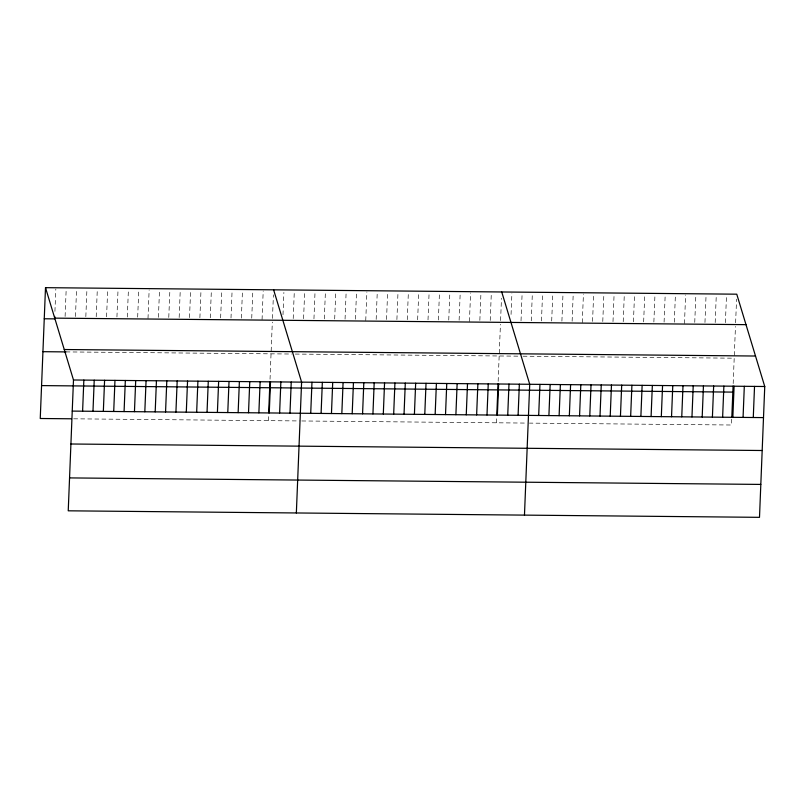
<?xml version="1.0" encoding="UTF-8"?>
<svg xmlns="http://www.w3.org/2000/svg" width="805" height="805" viewBox="0 0 805 805"><rect width="100%" height="100%" fill="white"/><g stroke="black" fill="none" stroke-linecap="round" stroke-linejoin="round"><path stroke-width="0.6" stroke-dasharray="4.03 3.02" d="M54.921 311.404L55.827 289.015M65.094 316.486L66.141 290.353M75.459 316.576L76.566 289.206M85.833 316.677L86.93 289.307M96.198 316.778L97.304 289.408M106.572 316.868L107.669 289.498M116.936 316.969L118.033 289.599M127.311 317.069L128.408 289.699M137.675 317.17L138.772 289.79M147.999 318.508L149.146 289.891M158.414 317.361L159.511 289.991M168.778 317.462L169.835 291.329M179.153 317.552L180.25 290.182M189.517 317.653L190.624 290.283M199.892 317.754L200.988 290.384M210.256 317.854L211.363 290.474M220.63 317.945L221.727 290.575M230.995 318.045L232.092 290.675M241.369 318.146L242.466 290.776M251.734 318.237L252.83 290.867M262.058 319.585L263.205 290.967M268.367 420.653L268.699 412.422M270.027 379.266L272.321 322.101M272.472 318.438L273.418 294.801M282.988 314.805L283.893 292.406M293.211 318.629L294.308 291.259M303.576 318.73L304.682 291.36M313.95 318.83L315.047 291.45M324.314 318.921L325.421 291.551M334.689 319.022L335.786 291.651M345.053 319.122L346.15 291.752M355.428 319.213L356.524 291.843M365.742 320.561L366.889 291.943M376.166 319.414L377.263 292.044M386.531 319.515L387.577 293.382M396.895 319.605L398.002 292.235M407.27 319.706L408.366 292.336M417.634 319.806L418.741 292.436M428.008 319.897L429.105 292.527M438.373 319.998L439.47 292.628M448.747 320.098L449.844 292.728M459.112 320.199L460.208 292.819M469.436 321.537L470.583 292.919M479.85 320.39L480.947 293.02M490.225 320.491L491.271 294.358M496.484 422.796L496.816 414.575M498.144 381.409L500.438 324.244M500.589 320.581L501.485 298.192M511.054 314.463L511.91 293.312M521.026 320.782L522.123 293.402M531.25 320.873L532.346 293.503M541.463 320.974L542.56 293.604M551.687 321.064L552.783 293.694M561.9 321.165L562.997 293.795M572.124 321.255L573.22 293.885M582.287 322.604L583.434 293.986M592.561 321.447L593.607 295.324M602.774 321.547L603.82 295.425M612.997 321.648L614.094 294.278M623.211 321.738L624.308 294.368M633.434 321.839L634.531 294.469M643.648 321.93L644.755 294.56M653.871 322.03L654.968 294.66M664.085 322.121L665.192 294.751M674.308 322.221L675.405 294.851M684.471 323.56L685.629 294.942M694.745 322.413L695.842 295.043M704.959 322.513L706.015 296.381M715.182 322.604L716.279 295.234M725.396 322.704L726.502 295.334M731.745 419.133L731.514 425.01L529.408 423.108M733.174 383.623L735.468 326.468M735.619 322.795L736.565 299.158M65.98 351.906L291.792 354.029M295.244 354.059L519.607 356.172M523.009 356.202L734.2 358.195M73.658 418.811L299.47 420.945M301.774 420.965L527.144 423.088"/><path stroke-width="1.21" d="M45.503 287.667L73.486 379.99L68.234 510.813L759.497 517.333L764.75 386.501L736.766 294.187L45.503 287.667L40.25 418.499L71.353 418.791M54.72 316.385L54.629 318.871L44.255 318.77M82.603 411.184L83.851 380.081M92.978 411.285L94.225 380.181M103.342 411.385L104.59 380.282M113.716 411.486L114.964 380.383M124.081 411.576L125.328 380.473M134.455 411.677L135.703 380.574M144.82 411.778L146.067 380.674M155.194 411.868L156.442 380.765M165.558 411.969L166.806 380.866M175.923 412.069L177.181 380.966M186.297 412.17L187.545 381.067M196.662 412.261L197.909 381.157M207.036 412.361L208.284 381.258M217.4 412.462L218.648 381.359M227.775 412.552L229.023 381.449M238.139 412.653L239.387 381.55M248.514 412.754L249.761 381.651M258.878 412.854L260.126 381.741M268.699 412.422L269.937 381.681M269.252 412.945L270.5 381.842M279.617 413.046L280.865 381.942M289.981 413.146L291.239 382.043M296.351 512.966L301.603 382.134L273.62 289.82M310.72 413.337L311.968 382.234M321.094 413.438L322.342 382.335M331.459 413.529L332.707 382.425M341.833 413.629L343.081 382.526M352.198 413.73L353.445 382.627M362.572 413.83L363.82 382.727M372.936 413.921L374.184 382.818M383.311 414.022L384.559 382.918M393.675 414.122L394.923 383.019M404.04 414.213L405.297 383.11M414.414 414.313L415.662 383.21M424.778 414.414L426.026 383.311M435.153 414.515L436.401 383.411M445.517 414.605L446.765 383.502M455.892 414.706L457.139 383.603M466.256 414.806L467.504 383.703M476.63 414.897L477.878 383.794M486.995 414.998L488.243 383.894M496.816 414.575L498.054 383.834M497.369 415.098L498.617 383.995M507.734 415.199L508.981 384.086M518.098 415.289L519.356 384.186M524.468 515.12L529.72 384.287L501.736 291.974M538.686 415.491L539.944 384.377M548.909 415.581L550.157 384.478M559.123 415.682L560.381 384.579M569.346 415.772L570.594 384.669M579.56 415.873L580.818 384.77M589.783 415.964L591.031 384.86M600.007 416.064L601.255 384.961M610.22 416.155L611.468 385.052M620.444 416.255L621.691 385.152M630.657 416.356L631.905 385.253M640.881 416.447L642.128 385.343M651.094 416.547L652.342 385.444M661.318 416.638L662.565 385.535M671.531 416.738L672.779 385.635M681.755 416.829L683.002 385.726M691.968 416.93L693.216 385.826M702.191 417.03L703.439 385.927M712.405 417.121L713.653 386.018M722.628 417.221L723.876 386.118M731.846 416.789L733.073 386.048M732.842 417.312L734.09 386.209M743.065 417.413L744.313 386.309M753.279 417.503L754.527 386.4M54.74 318.136L746.004 324.646M64.249 349.521L755.513 356.031M42.937 351.684L65.98 351.906M73.486 379.99L764.75 386.501M41.568 385.595L732.832 392.105M72.239 411.093L763.502 417.604M70.921 443.998L762.174 450.508M69.552 477.908L760.816 484.419"/></g></svg>
